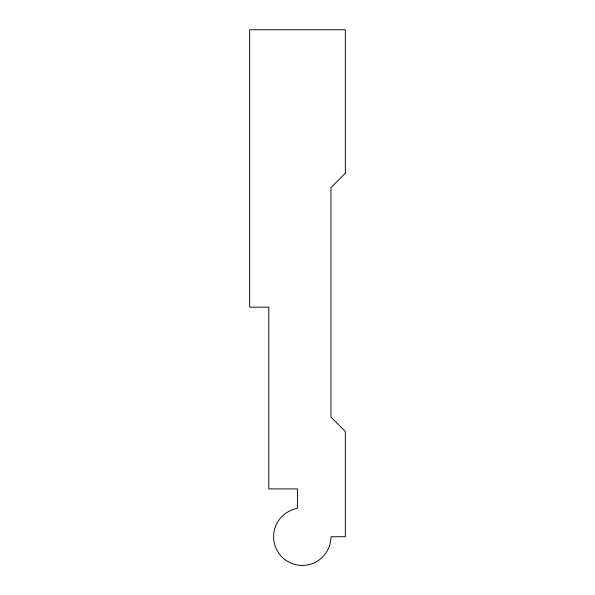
<?xml version="1.0" encoding="UTF-8"?>
<svg xmlns="http://www.w3.org/2000/svg" width="595" height="595" viewBox="0 0 595 595"><rect width="100%" height="100%" fill="white"/><g stroke="black" fill="none" stroke-linecap="round" stroke-linejoin="round"><path stroke-width="0.89" d="M345.331 173.234L330.976 187.581L330.976 417.154L345.331 431.509L345.331 536.727L330.976 536.727A28.694 28.694 0 0 1 305.436 565.25A28.694 28.694 0 0 1 274.28 542.997A28.694 28.694 0 0 1 292.978 509.58L297.5 508.033L297.5 488.897L268.806 488.897L268.806 307.154L249.669 307.154L249.669 29.75L345.331 29.75L345.331 173.234"/></g></svg>
